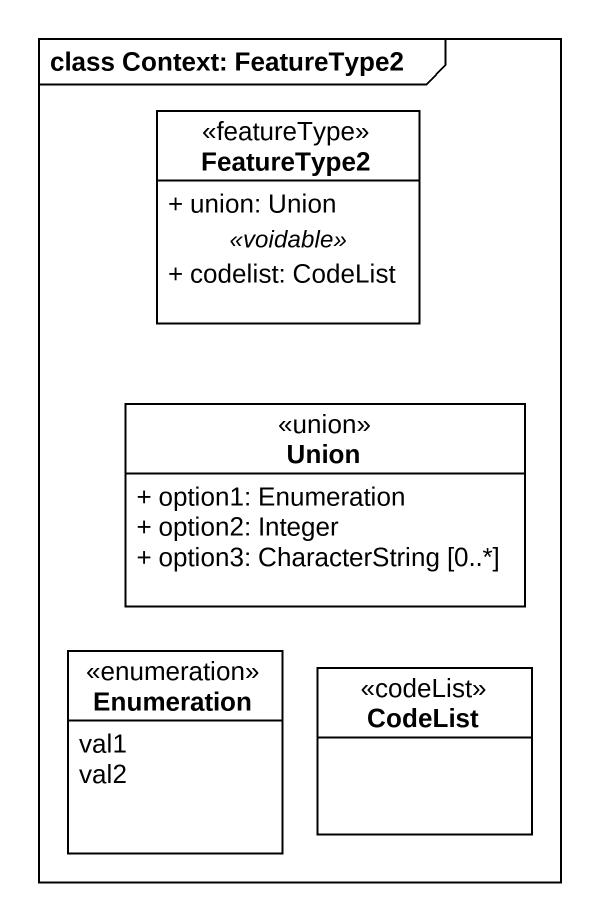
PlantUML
@startuml
mainframe class Context: FeatureType2
hide circle
hide empty members
skinparam classAttributeIconSize 0
class FeatureType2 <<featureType>> {
  + union: Union
  .. <<voidable>> ..
  + codelist: CodeList
}
class Union <<union>> {
  + option1: Enumeration
  + option2: Integer
  + option3: CharacterString [0..*]
}
enum Enumeration {
  val1
  val2
}
class CodeList <<codeList>>
@enduml
